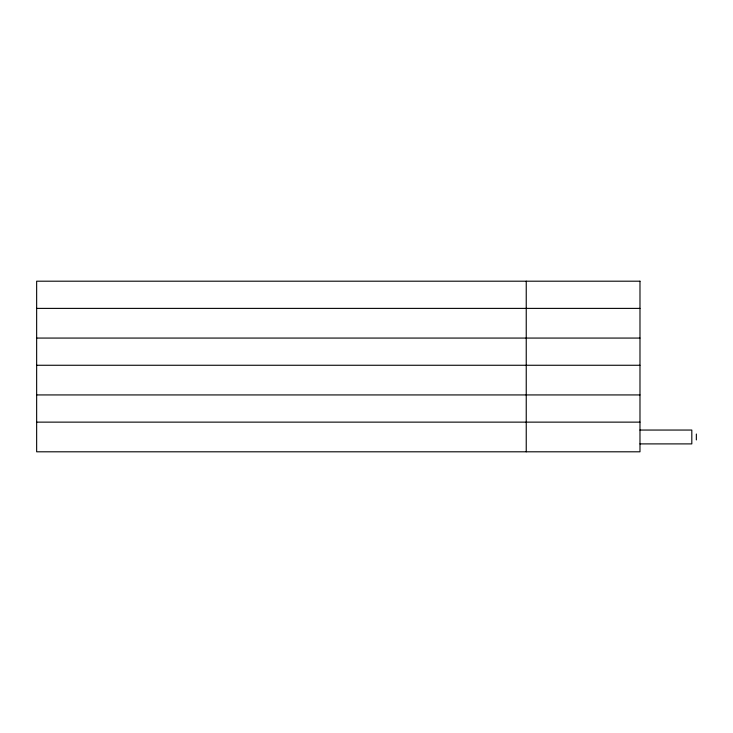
<?xml version="1.0" encoding="UTF-8"?>
<svg xmlns="http://www.w3.org/2000/svg" width="733" height="733" viewBox="0 0 733 733"><rect width="100%" height="100%" fill="white"/><g stroke="black" fill="none" stroke-linecap="round" stroke-linejoin="round"><path stroke-width="1.1" d="M36.65 308.391L639.982 308.391M36.65 338.069L639.982 338.069M36.65 365.263L639.982 365.263M36.65 394.931L639.982 394.931M36.65 422.135L639.982 422.135M639.982 430.051L691.815 430.051L691.815 443.896L639.982 443.896M696.35 434.018L696.35 439.928M526.239 281.197L526.239 451.803M639.982 281.197L36.65 281.197L36.65 451.803L639.982 451.803L639.982 281.197"/></g></svg>
